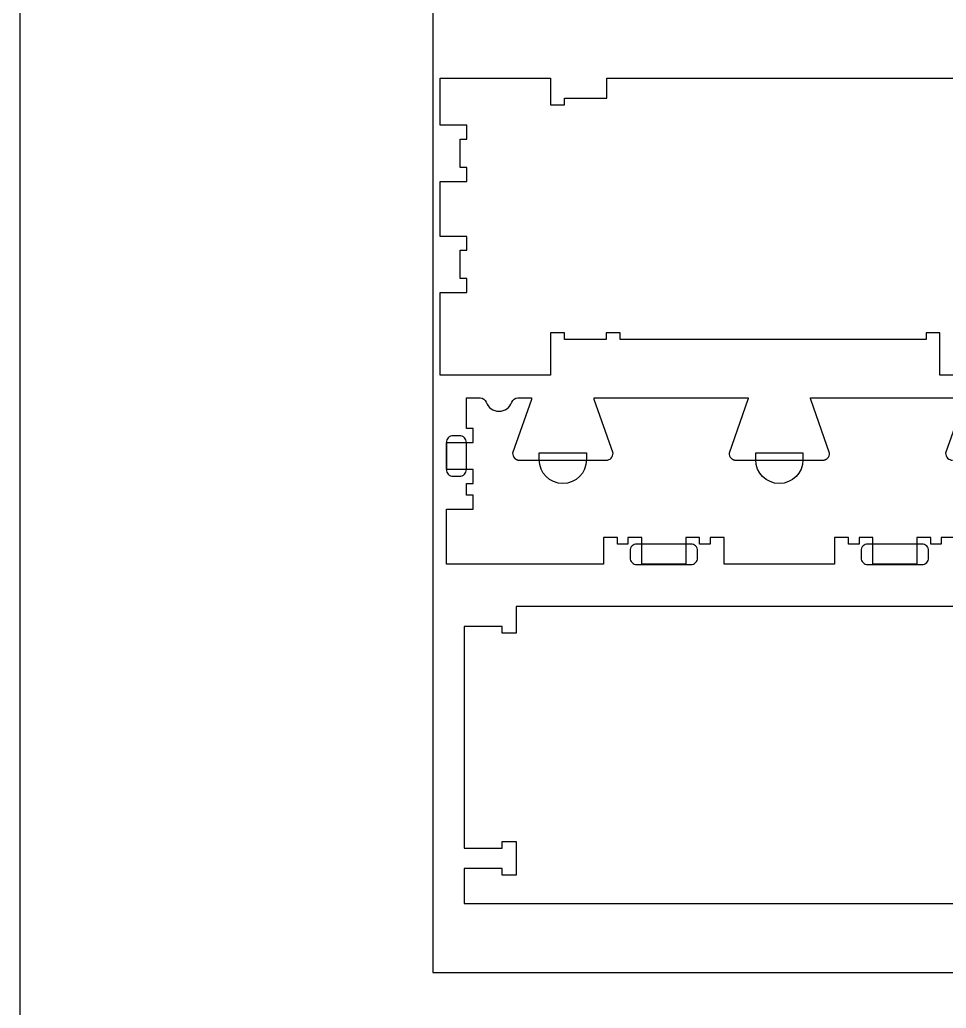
# Model space of a CAD drawing. Extents: x 0 to 4485, y 0 to 8771.
# Drawn here: x 0 to 834, y 3731 to 4621 of the extents above; entities that cross this region are included whole.
import ezdxf

# ---------------------------------------------------------------- set-up
doc = ezdxf.new("R2010")
doc.units = 0
for name, color, linetype in [('0_SHEET_SPRUCEPLY_2440X122', 1, 'CONTINUOUS'), ('4_ANYTOOL_CUTTHROUGH_OUTSI', 5, 'CONTINUOUS'), ('5_ANYTOOL_HALF_MILL_9MM_IN', 3, 'CONTINUOUS'), ('DONOTCUT', 7, 'CONTINUOUS')]:
    doc.layers.add(name, color=color, linetype=linetype)

msp = doc.modelspace()

# ---------------------------------------------------------------- linework, layer by layer
at = {"layer": '0_SHEET_SPRUCEPLY_2440X122'}
msp.add_lwpolyline([(371.7, 4982.59), (371.7, 3762.59), (2811.7, 3762.59), (2811.7, 4982.59)], close=True, dxfattribs=at)
at = {"layer": '4_ANYTOOL_CUTTHROUGH_OUTSI', "color": 5}
for points in [[(1127.85, 4300.55), (828.35, 4300.55), (828.35, 4338.55), (815.85, 4338.55), (815.85, 4332.55), (540.35, 4332.55), (540.35, 4338.55), (527.85, 4338.55), (527.85, 4332.55), (490.35, 4332.55), (490.35, 4338.55), (477.85, 4338.55), (477.85, 4338.3), (477.85, 4300.55), (378.35, 4300.55), (378.35, 4375.05), (402.35, 4375.05), (402.35, 4375.3), (402.35, 4387.3), (402.35, 4387.55), (396.35, 4387.55), (396.35, 4413.05), (402.35, 4413.05), (402.35, 4413.3), (402.35, 4425.3), (402.35, 4425.55), (378.35, 4425.55), (378.35, 4475.05), (402.35, 4475.05), (402.35, 4475.3), (402.35, 4487.3), (402.35, 4487.55), (396.35, 4487.55), (396.35, 4513.05), (402.35, 4513.05), (402.35, 4513.3), (402.35, 4525.3), (402.35, 4525.55), (378.35, 4525.55), (378.35, 4568.05), (477.85, 4568.05), (477.85, 4544.3), (477.85, 4544.05), (490.35, 4544.05), (490.35, 4544.3), (490.35, 4550.05), (528.35, 4550.05), (528.35, 4550.3), (528.35, 4568.05), (828.1, 4568.05), (1728.1, 4568.05)], [(917.03, 4092.25), (446.72, 4092.25), (446.72, 4068.25), (434.22, 4068.25), (434.22, 4074.25), (400.12, 4074.25), (400.12, 3874.75), (434.22, 3874.75), (434.22, 3880.75), (446.72, 3880.75), (446.72, 3850.25), (434.22, 3850.25), (434.22, 3856.25), (400.12, 3856.25), (400.12, 3824.75), (1563.62, 3824.75)]]:
    msp.add_lwpolyline(points, dxfattribs=at)
for points in [[(842, 4154.51), (829.5, 4154.51), (829.5, 4148.51), (820, 4148.51), (820, 4154.51), (807.5, 4154.51), (807.5, 4154.26), (807.5, 4130.51), (768, 4130.51), (768, 4154.26), (768, 4154.51), (755.5, 4154.51), (755.5, 4148.51), (746, 4148.51), (746, 4154.51), (733.5, 4154.51), (733.5, 4154.26), (733.5, 4130.51), (634, 4130.51), (634, 4154.26), (634, 4154.51), (621.5, 4154.51), (621.5, 4148.51), (612, 4148.51), (612, 4154.51), (599.5, 4154.51), (599.5, 4154.26), (599.5, 4130.51), (560, 4130.51), (560, 4154.26), (560, 4154.51), (547.5, 4154.51), (547.5, 4154.26), (547.5, 4148.51), (538, 4148.51), (538, 4154.26), (538, 4154.51), (525.5, 4154.51), (525.5, 4154.26), (525.5, 4130.51), (384, 4130.51), (384, 4180.01), (408, 4180.01), (408, 4192.51), (402, 4192.51), (402, 4203.01), (408, 4203.01), (408, 4215.51), (384, 4215.51), (384, 4240.01), (408, 4240.01), (408, 4252.51), (402, 4252.51), (402, 4280.01), (414.41, 4280.01), (414.41, 4280.01, -0.317837), (419.83, 4276.18, 0.707107), (442.93, 4276.18, -0.317837), (448.35, 4280.01), (460.75, 4280.01, -0.061485), (460.51, 4278.62), (443.62, 4230.34), (443.6, 4230.3), (443.6, 4230.26), (443.6, 4230.26, 0.198912), (445.43, 4225.84), (445.54, 4225.73), (445.65, 4225.63), (445.76, 4225.53), (445.88, 4225.43), (446, 4225.34), (446.12, 4225.25), (446.24, 4225.16), (446.37, 4225.07), (446.5, 4224.98), (446.63, 4224.9), (446.76, 4224.83), (446.9, 4224.75), (447.04, 4224.68), (447.18, 4224.61), (447.32, 4224.55), (447.46, 4224.48), (447.6, 4224.43), (447.75, 4224.37), (447.9, 4224.32), (448.05, 4224.28), (448.19, 4224.23), (448.34, 4224.19), (448.49, 4224.16), (448.64, 4224.13), (448.8, 4224.1), (448.95, 4224.07), (449.1, 4224.05), (449.25, 4224.04), (449.4, 4224.02), (449.55, 4224.02), (449.7, 4224.01), (449.85, 4224.01), (527.85, 4224.01, 0.414214), (534.1, 4230.26), (534.1, 4230.3), (534.09, 4230.34), (517.19, 4278.62), (517.19, 4278.62, -0.061485), (516.96, 4280.01), (655.65, 4280.01, -0.061485), (655.41, 4278.62), (638.52, 4230.34), (638.5, 4230.3), (638.5, 4230.26), (638.5, 4230.26, 0.198912), (640.33, 4225.84), (640.44, 4225.73), (640.55, 4225.63), (640.66, 4225.53), (640.78, 4225.43), (640.9, 4225.34), (641.02, 4225.25), (641.14, 4225.16), (641.27, 4225.07), (641.4, 4224.98), (641.53, 4224.9), (641.66, 4224.83), (641.8, 4224.75), (641.94, 4224.68), (642.08, 4224.61), (642.22, 4224.55), (642.36, 4224.48), (642.5, 4224.43), (642.65, 4224.37), (642.8, 4224.32), (642.95, 4224.28), (643.09, 4224.23), (643.24, 4224.19), (643.39, 4224.16), (643.54, 4224.13), (643.7, 4224.1), (643.85, 4224.07), (644, 4224.05), (644.15, 4224.04), (644.3, 4224.02), (644.45, 4224.02), (644.6, 4224.01), (644.75, 4224.01), (722.75, 4224.01), (722.9, 4224.01), (723.05, 4224.02), (723.2, 4224.02), (723.35, 4224.04), (723.51, 4224.05), (723.66, 4224.07), (723.81, 4224.1), (723.96, 4224.13), (724.11, 4224.16), (724.26, 4224.19), (724.41, 4224.23), (724.56, 4224.28), (724.71, 4224.32), (724.85, 4224.37), (725, 4224.43), (725.14, 4224.48), (725.29, 4224.55), (725.43, 4224.61), (725.57, 4224.68), (725.71, 4224.75), (725.84, 4224.83), (725.97, 4224.9), (726.11, 4224.98), (726.23, 4225.07), (726.36, 4225.16), (726.49, 4225.25), (726.61, 4225.34), (726.73, 4225.43), (726.84, 4225.53), (726.95, 4225.63), (727.06, 4225.73), (727.17, 4225.84, 0.198912), (729, 4230.26), (729, 4230.3), (728.99, 4230.34), (712.09, 4278.62), (712.09, 4278.62, -0.061485), (711.86, 4280.01), (850.55, 4280.01, -0.061485)], [(850.31, 4278.62), (833.42, 4230.34), (833.4, 4230.3), (833.4, 4230.26), (833.4, 4230.26, 0.414214), (839.65, 4224.01)]]:
    msp.add_lwpolyline(points, format="xyb", dxfattribs=at)
at = {"layer": '5_ANYTOOL_HALF_MILL_9MM_IN'}
for points in [[(390, 4246.01, 0.414214), (384, 4240.01), (384, 4215.51, 0.414214), (390, 4209.51), (396, 4209.51, 0.414214), (402, 4215.51), (402, 4240.01, 0.414214), (396, 4246.01)], [(510.1, 4224.26, -1), (467.6, 4224.26), (467.6, 4224.51), (467.6, 4230.51), (510.1, 4230.51), (510.1, 4224.51), (510.1, 4224.26)], [(705, 4224.26, -1), (662.5, 4224.26), (662.5, 4224.51), (662.5, 4230.51), (705, 4230.51), (705, 4224.51), (705, 4224.26)], [(555.38, 4148.51, 0.414214), (549.38, 4142.51), (549.38, 4136.01, 0.414214), (555.38, 4130.01), (604.13, 4130.01, 0.414214), (610.13, 4136.01), (610.13, 4142.51, 0.414214), (604.13, 4148.51)], [(763.38, 4148.51, 0.414214), (757.38, 4142.51), (757.38, 4136.01, 0.414214), (763.38, 4130.01), (812.13, 4130.01, 0.414214), (818.13, 4136.01), (818.13, 4142.51, 0.414214), (812.13, 4148.51)]]:
    msp.add_lwpolyline(points, format="xyb", close=True, dxfattribs=at)
at = {"layer": 'DONOTCUT'}
msp.add_lwpolyline([(0, 0), (3183.41, 0), (3183.41, 5593.43), (0, 5593.43)], close=True, dxfattribs=at)

doc.saveas('drawing.dxf')
